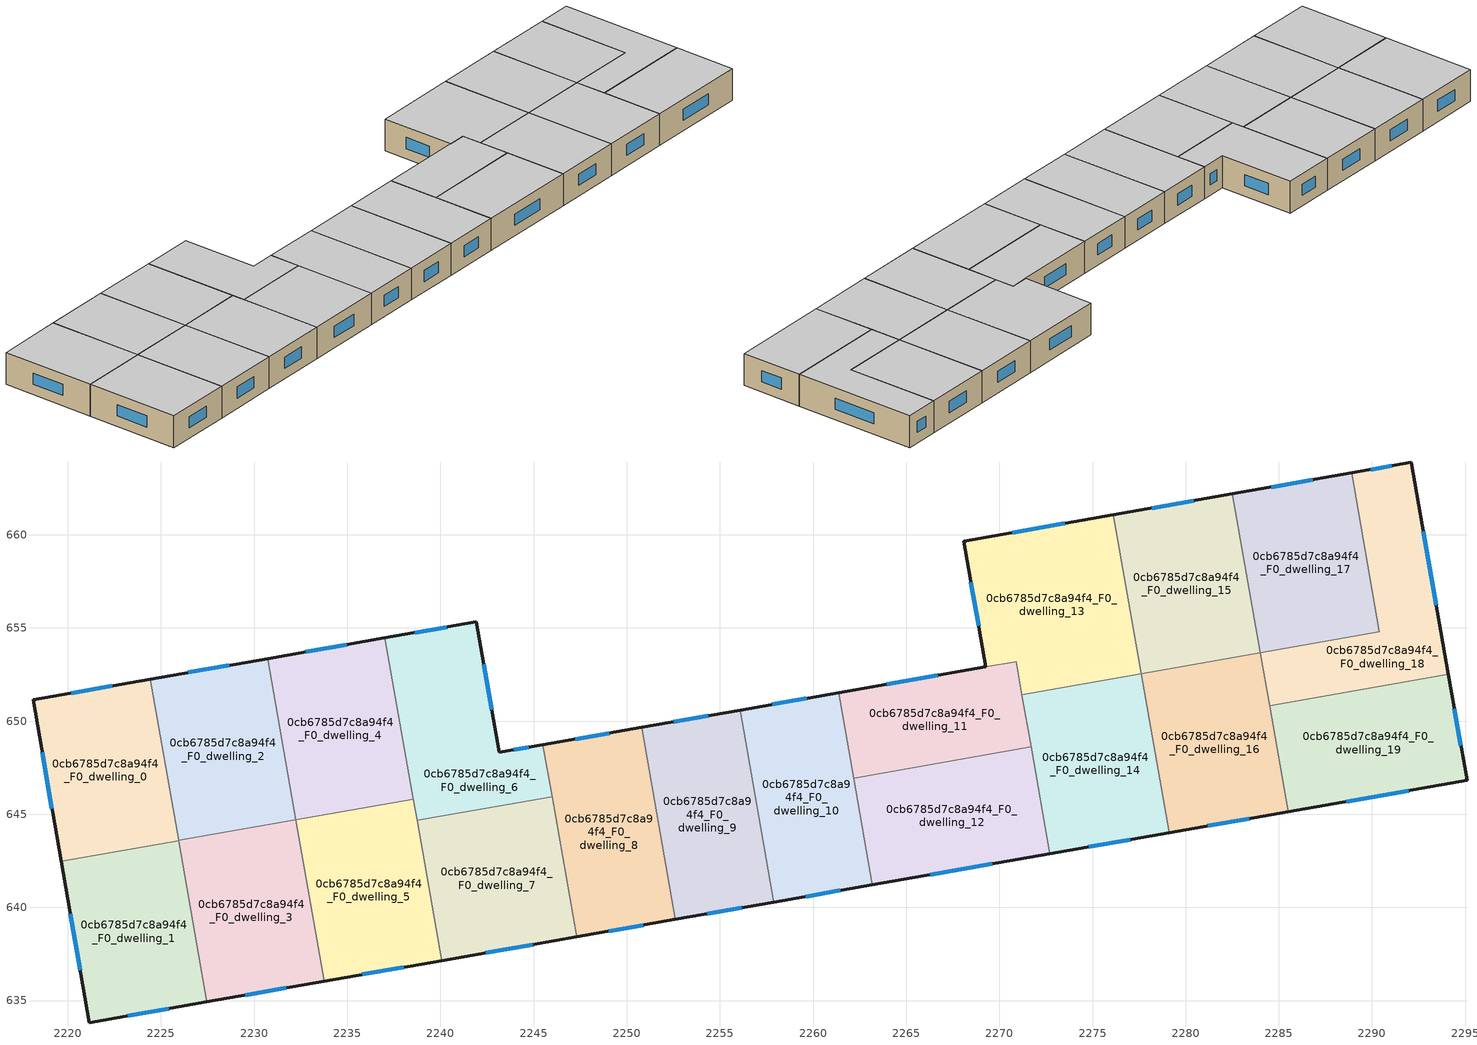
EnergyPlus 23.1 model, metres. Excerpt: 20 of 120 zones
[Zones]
0cb6785d7c8a94f4_F0_dwelling_0
 floor ground (EU_floor_Construction): 2224.42,652.25 2225.94,643.58 2219.64,642.48 2218.13,651.14 z0
 wall outside (EU_wall_Construction): 2224.42,652.25 2218.13,651.14 2219.64,642.48 z0:3
 wall to 0cb6785d7c8a94f4_F0_dwelling_1 (EU_wall_Construction): 2219.64,642.48 2225.94,643.58 z0:3
 wall to 0cb6785d7c8a94f4_F0_dwelling_2 (EU_wall_Construction): 2225.94,643.59 2224.42,652.25 z0:3
 wall to 0cb6785d7c8a94f4_F0_dwelling_3 (EU_wall_Construction): 2225.94,643.58 2225.94,643.59 z0:3
 window (EU_Window_Construction): 2218.62,648.32 2219.15,645.29 / 2222.38,651.89 2220.18,651.5 z0.98:2.02
 ceiling to 0cb6785d7c8a94f4_F1_dwelling_0 (EU_floor_Construction): 2225.94,643.58 2224.42,652.25 2218.13,651.14 2219.64,642.48 z3
0cb6785d7c8a94f4_F0_dwelling_1
 floor ground (EU_floor_Construction): 2225.94,643.58 2227.46,634.93 2221.15,633.82 2219.64,642.48 z0
 wall outside (EU_wall_Construction): 2219.64,642.48 2221.15,633.82 2227.46,634.93 z0:3
 wall to 0cb6785d7c8a94f4_F0_dwelling_3 (EU_wall_Construction): 2227.46,634.93 2225.94,643.58 z0:3
 window (EU_Window_Construction): 2220.13,639.66 2220.66,636.64 / 2223.2,634.18 2225.41,634.57 z0.98:2.02
 ceiling to 0cb6785d7c8a94f4_F1_dwelling_1 (EU_floor_Construction): 2227.46,634.93 2225.94,643.58 2219.64,642.48 2221.15,633.82 z3
0cb6785d7c8a94f4_F0_dwelling_10
 floor ground (EU_floor_Construction): 2261.38,651.53 2263.19,641.21 2257.9,640.28 2256.09,650.59 z0
 wall outside (EU_wall_Construction): 2261.38,651.53 2256.09,650.59 / 2257.9,640.28 2263.19,641.21 z0:3
 wall to 0cb6785d7c8a94f4_F0_dwelling_9 (EU_wall_Construction): 2256.09,650.59 2257.9,640.28 z0:3
 wall to 0cb6785d7c8a94f4_F0_dwelling_12 (EU_wall_Construction): 2263.19,641.21 2262.18,646.94 z0:3
 wall to 0cb6785d7c8a94f4_F0_dwelling_11 (EU_wall_Construction): 2262.18,646.95 2261.38,651.53 z0:3
 window (EU_Window_Construction): 2259.66,651.22 2257.81,650.9 / 2259.62,640.59 2261.47,640.91 z0.98:2.02
 ceiling to 0cb6785d7c8a94f4_F1_dwelling_10 (EU_floor_Construction): 2263.19,641.21 2261.38,651.53 2256.09,650.59 2257.9,640.28 z3
0cb6785d7c8a94f4_F0_dwelling_11
 floor ground (EU_floor_Construction): 2270.9,653.2 2271.7,648.62 2262.18,646.95 2261.38,651.53 z0
 wall outside (EU_wall_Construction): 2269.27,652.91 2261.38,651.53 z0:3
 wall to 0cb6785d7c8a94f4_F0_dwelling_13 (EU_wall_Construction): 2270.9,653.2 2269.27,652.91 / 2271.21,651.42 2270.9,653.19 z0:3
 wall to 0cb6785d7c8a94f4_F0_dwelling_12 (EU_wall_Construction): 2262.18,646.95 2271.7,648.62 z0:3
 wall to 0cb6785d7c8a94f4_F0_dwelling_14 (EU_wall_Construction): 2271.7,648.62 2271.21,651.42 z0:3
 window (EU_Window_Construction): 2266.7,652.46 2263.94,651.98 z0.98:2.02
 ceiling to 0cb6785d7c8a94f4_F1_dwelling_11 (EU_floor_Construction): 2271.7,648.62 2270.9,653.2 2261.38,651.53 2262.18,646.95 z3
0cb6785d7c8a94f4_F0_dwelling_12
 floor ground (EU_floor_Construction): 2271.7,648.62 2272.71,642.89 2263.19,641.21 2262.18,646.95 z0
 wall outside (EU_wall_Construction): 2263.19,641.21 2272.71,642.89 z0:3
 wall to 0cb6785d7c8a94f4_F0_dwelling_14 (EU_wall_Construction): 2272.71,642.89 2271.7,648.62 z0:3
 window (EU_Window_Construction): 2266.29,641.76 2269.61,642.34 z0.98:2.02
 ceiling to 0cb6785d7c8a94f4_F1_dwelling_12 (EU_floor_Construction): 2272.71,642.89 2271.7,648.62 2262.18,646.95 2263.19,641.21 z3
0cb6785d7c8a94f4_F0_dwelling_13
 floor ground (EU_floor_Construction): 2276.11,661.07 2277.61,652.54 2271.21,651.42 2270.9,653.2 2269.27,652.91 2268.09,659.66 z0
 wall outside (EU_wall_Construction): 2276.11,661.07 2268.09,659.66 2269.27,652.91 z0:3
 wall to 0cb6785d7c8a94f4_F0_dwelling_15 (EU_wall_Construction): 2277.61,652.54 2276.11,661.07 z0:3
 wall to 0cb6785d7c8a94f4_F0_dwelling_14 (EU_wall_Construction): 2271.21,651.42 2277.61,652.54 z0:3
 window (EU_Window_Construction): 2268.47,657.47 2268.89,655.11 / 2273.5,660.61 2270.7,660.12 z0.98:2.02
 ceiling to 0cb6785d7c8a94f4_F1_dwelling_13 (EU_floor_Construction): 2277.61,652.54 2276.11,661.07 2268.09,659.66 2269.27,652.91 2270.9,653.2 2271.21,651.42 z3
0cb6785d7c8a94f4_F0_dwelling_14
 floor ground (EU_floor_Construction): 2277.61,652.54 2279.11,644.01 2272.71,642.89 2271.21,651.42 z0
 wall outside (EU_wall_Construction): 2272.71,642.89 2279.11,644.01 z0:3
 wall to 0cb6785d7c8a94f4_F0_dwelling_16 (EU_wall_Construction): 2279.11,644.01 2277.61,652.54 z0:3
 window (EU_Window_Construction): 2274.79,643.25 2277.03,643.65 z0.98:2.02
 ceiling to 0cb6785d7c8a94f4_F1_dwelling_14 (EU_floor_Construction): 2279.11,644.01 2277.61,652.54 2271.21,651.42 2272.71,642.89 z3
0cb6785d7c8a94f4_F0_dwelling_15
 floor ground (EU_floor_Construction): 2282.51,662.2 2284.01,653.67 2277.61,652.54 2276.11,661.07 z0
 wall outside (EU_wall_Construction): 2282.51,662.2 2276.11,661.07 z0:3
 wall to 0cb6785d7c8a94f4_F0_dwelling_17 (EU_wall_Construction): 2284.01,653.67 2282.51,662.2 z0:3
 wall to 0cb6785d7c8a94f4_F0_dwelling_16 (EU_wall_Construction): 2277.61,652.54 2284.01,653.67 z0:3
 window (EU_Window_Construction): 2280.42,661.83 2278.19,661.44 z0.98:2.02
 ceiling to 0cb6785d7c8a94f4_F1_dwelling_15 (EU_floor_Construction): 2284.01,653.67 2282.51,662.2 2276.11,661.07 2277.61,652.54 z3
0cb6785d7c8a94f4_F0_dwelling_16
 floor ground (EU_floor_Construction): 2284.01,653.67 2285.5,645.13 2279.11,644.01 2277.61,652.54 z0
 wall outside (EU_wall_Construction): 2279.11,644.01 2285.5,645.13 z0:3
 wall to 0cb6785d7c8a94f4_F0_dwelling_19 (EU_wall_Construction): 2285.5,645.13 2284.5,650.82 z0:3
 wall to 0cb6785d7c8a94f4_F0_dwelling_18 (EU_wall_Construction): 2284.5,650.82 2284.01,653.67 z0:3
 window (EU_Window_Construction): 2281.19,644.38 2283.42,644.77 z0.98:2.02
 ceiling to 0cb6785d7c8a94f4_F1_dwelling_16 (EU_floor_Construction): 2285.5,645.13 2284.01,653.67 2277.61,652.54 2279.11,644.01 z3
0cb6785d7c8a94f4_F0_dwelling_17
 floor ground (EU_floor_Construction): 2288.9,663.32 2290.4,654.79 2284.01,653.67 2282.51,662.2 z0
 wall outside (EU_wall_Construction): 2288.9,663.32 2282.51,662.2 z0:3
 wall to 0cb6785d7c8a94f4_F0_dwelling_18 (EU_wall_Construction): 2284.01,653.67 2290.4,654.79 2288.9,663.32 z0:3
 window (EU_Window_Construction): 2286.82,662.95 2284.59,662.56 z0.98:2.02
 ceiling to 0cb6785d7c8a94f4_F1_dwelling_17 (EU_floor_Construction): 2290.4,654.79 2288.9,663.32 2282.51,662.2 2284.01,653.67 z3
0cb6785d7c8a94f4_F0_dwelling_18
 floor ground (EU_floor_Construction): 2292.1,663.88 2294.1,652.51 2284.5,650.82 2284.01,653.67 2290.4,654.79 2288.9,663.32 z0
 wall outside (EU_wall_Construction): 2294.1,652.51 2292.1,663.88 2288.9,663.32 z0:3
 wall to 0cb6785d7c8a94f4_F0_dwelling_19 (EU_wall_Construction): 2284.5,650.82 2294.1,652.51 z0:3
 window (EU_Window_Construction): 2291.06,663.7 2289.94,663.5 / 2293.45,656.21 2292.75,660.18 z0.98:2.02
 ceiling to 0cb6785d7c8a94f4_F1_dwelling_18 (EU_floor_Construction): 2294.1,652.51 2292.1,663.88 2288.9,663.32 2290.4,654.79 2284.01,653.67 2284.5,650.82 z3
0cb6785d7c8a94f4_F0_dwelling_19
 floor ground (EU_floor_Construction): 2294.1,652.51 2295.1,646.82 2285.5,645.13 2284.5,650.82 z0
 wall outside (EU_wall_Construction): 2285.5,645.13 2295.1,646.82 2294.1,652.51 z0:3
 window (EU_Window_Construction): 2294.77,648.67 2294.43,650.66 / 2288.62,645.68 2291.98,646.27 z0.98:2.02
 ceiling to 0cb6785d7c8a94f4_F1_dwelling_19 (EU_floor_Construction): 2295.1,646.82 2294.1,652.51 2284.5,650.82 2285.5,645.13 z3
0cb6785d7c8a94f4_F0_dwelling_2
 floor ground (EU_floor_Construction): 2230.72,653.36 2232.24,644.7 2225.94,643.59 2224.42,652.25 z0
 wall outside (EU_wall_Construction): 2230.72,653.36 2224.42,652.25 z0:3
 wall to 0cb6785d7c8a94f4_F0_dwelling_3 (EU_wall_Construction): 2225.94,643.59 2232.24,644.7 z0:3
 wall to 0cb6785d7c8a94f4_F0_dwelling_4 (EU_wall_Construction): 2232.24,644.7 2230.72,653.36 z0:3
 window (EU_Window_Construction): 2228.67,653 2226.47,652.61 z0.98:2.02
 ceiling to 0cb6785d7c8a94f4_F1_dwelling_2 (EU_floor_Construction): 2232.24,644.7 2230.72,653.36 2224.42,652.25 2225.94,643.59 z3
0cb6785d7c8a94f4_F0_dwelling_3
 floor ground (EU_floor_Construction): 2232.24,644.7 2233.77,636.04 2227.46,634.93 2225.94,643.59 z0
 wall outside (EU_wall_Construction): 2227.46,634.93 2233.77,636.04 z0:3
 wall to 0cb6785d7c8a94f4_F0_dwelling_5 (EU_wall_Construction): 2233.77,636.04 2232.24,644.7 z0:3
 window (EU_Window_Construction): 2229.51,635.29 2231.72,635.68 z0.98:2.02
 ceiling to 0cb6785d7c8a94f4_F1_dwelling_3 (EU_floor_Construction): 2233.77,636.04 2232.24,644.7 2225.94,643.59 2227.46,634.93 z3
0cb6785d7c8a94f4_F0_dwelling_4
 floor ground (EU_floor_Construction): 2237.02,654.47 2238.55,645.81 2232.24,644.7 2230.72,653.36 z0
 wall outside (EU_wall_Construction): 2237.02,654.47 2230.72,653.36 z0:3
 wall to 0cb6785d7c8a94f4_F0_dwelling_5 (EU_wall_Construction): 2232.24,644.7 2238.55,645.81 z0:3
 wall to 0cb6785d7c8a94f4_F0_dwelling_6 (EU_wall_Construction): 2238.55,645.81 2237.02,654.47 z0:3
 window (EU_Window_Construction): 2234.97,654.11 2232.77,653.72 z0.98:2.02
 ceiling to 0cb6785d7c8a94f4_F1_dwelling_4 (EU_floor_Construction): 2238.55,645.81 2237.02,654.47 2230.72,653.36 2232.24,644.7 z3
0cb6785d7c8a94f4_F0_dwelling_5
 floor ground (EU_floor_Construction): 2238.55,645.81 2240.07,637.15 2233.77,636.04 2232.24,644.7 z0
 wall outside (EU_wall_Construction): 2233.77,636.04 2240.07,637.15 z0:3
 wall to 0cb6785d7c8a94f4_F0_dwelling_7 (EU_wall_Construction): 2240.07,637.15 2238.74,644.68 z0:3
 wall to 0cb6785d7c8a94f4_F0_dwelling_6 (EU_wall_Construction): 2238.74,644.68 2238.55,645.81 z0:3
 window (EU_Window_Construction): 2235.82,636.4 2238.02,636.79 z0.98:2.02
 ceiling to 0cb6785d7c8a94f4_F1_dwelling_5 (EU_floor_Construction): 2240.07,637.15 2238.55,645.81 2232.24,644.7 2233.77,636.04 z3
0cb6785d7c8a94f4_F0_dwelling_6
 floor ground (EU_floor_Construction): 2241.93,655.33 2243.16,648.32 2245.5,648.74 2245.99,645.95 2238.74,644.68 2237.02,654.47 z0
 wall outside (EU_wall_Construction): 2245.5,648.74 2243.16,648.32 2241.93,655.33 2237.02,654.47 z0:3
 wall to 0cb6785d7c8a94f4_F0_dwelling_7 (EU_wall_Construction): 2238.74,644.68 2245.99,645.95 z0:3
 wall to 0cb6785d7c8a94f4_F0_dwelling_8 (EU_wall_Construction): 2245.99,645.95 2245.5,648.74 z0:3
 window (EU_Window_Construction): 2242.76,650.6 2242.33,653.05 / 2244.74,648.6 2243.92,648.46 / 2240.34,655.05 2238.62,654.75 z0.98:2.02
 ceiling to 0cb6785d7c8a94f4_F1_dwelling_6 (EU_floor_Construction): 2245.99,645.95 2245.5,648.74 2243.16,648.32 2241.93,655.33 2237.02,654.47 2238.74,644.68 z3
0cb6785d7c8a94f4_F0_dwelling_7
 floor ground (EU_floor_Construction): 2245.99,645.95 2247.32,638.42 2240.07,637.15 2238.74,644.68 z0
 wall outside (EU_wall_Construction): 2240.07,637.15 2247.32,638.42 z0:3
 wall to 0cb6785d7c8a94f4_F0_dwelling_8 (EU_wall_Construction): 2247.32,638.42 2245.99,645.95 z0:3
 window (EU_Window_Construction): 2242.43,637.56 2244.96,638.01 z0.98:2.02
 ceiling to 0cb6785d7c8a94f4_F1_dwelling_7 (EU_floor_Construction): 2247.32,638.42 2245.99,645.95 2238.74,644.68 2240.07,637.15 z3
0cb6785d7c8a94f4_F0_dwelling_8
 floor ground (EU_floor_Construction): 2250.8,649.67 2252.61,639.35 2247.32,638.42 2245.5,648.74 z0
 wall outside (EU_wall_Construction): 2250.8,649.67 2245.5,648.74 / 2247.32,638.42 2252.61,639.35 z0:3
 wall to 0cb6785d7c8a94f4_F0_dwelling_9 (EU_wall_Construction): 2252.61,639.35 2250.8,649.67 z0:3
 window (EU_Window_Construction): 2249.07,649.36 2247.22,649.04 / 2249.04,638.73 2250.89,639.05 z0.98:2.02
 ceiling to 0cb6785d7c8a94f4_F1_dwelling_8 (EU_floor_Construction): 2252.61,639.35 2250.8,649.67 2245.5,648.74 2247.32,638.42 z3
0cb6785d7c8a94f4_F0_dwelling_9
 floor ground (EU_floor_Construction): 2256.09,650.59 2257.9,640.28 2252.61,639.35 2250.8,649.67 z0
 wall outside (EU_wall_Construction): 2256.09,650.59 2250.8,649.67 / 2252.61,639.35 2257.9,640.28 z0:3
 window (EU_Window_Construction): 2254.37,650.29 2252.52,649.97 / 2254.33,639.66 2256.18,639.98 z0.98:2.02
 ceiling to 0cb6785d7c8a94f4_F1_dwelling_9 (EU_floor_Construction): 2257.9,640.28 2256.09,650.59 2250.8,649.67 2252.61,639.35 z3
[Building]
EU S2 Campaign: North Axis=0; Terrain=City; Solar Distribution=FullExterior
[Site:Location]
Bologna: Latitude=44.5; Longitude=11.25; Time Zone=1; Elevation=37
[SizingPeriod:WeatherFileDays]
AnnualSizingPeriod: Begin Month=1; Begin Day of Month=1; End Month=12; End Day of Month=31; Day of Week for Start Day=Monday; Use Weather File Daylight Saving Period=No; Use Weather File Rain and Snow Indicators=No
[MATERIAL]
EU_InternalMass_Material: Roughness=MediumRough; Thickness=0.1; Conductivity=1; Density=1800; Specific Heat=900; Thermal Absorptance=0.9; Solar Absorptance=0.7; Visible Absorptance=0.7
[MATERIAL:NOMASS] Roughness=MediumRough; Thermal Absorptance=0.9; Solar Absorptance=0.7; Visible Absorptance=0.7
Name | Thermal Resistance
EU_wall_NoMass | 0.905828
EU_floor_NoMass | 0.67114
[WINDOWMATERIAL:SIMPLEGLAZINGSYSTEM]
EU_Window_SimpleGlazing: UFactor=4.52486; Solar Heat Gain Coefficient=0.85; Visible Transmittance=0.85
[CONSTRUCTION]
EU_wall_Construction: EU_wall_NoMass
EU_floor_Construction: EU_floor_NoMass
EU_Window_Construction: EU_Window_SimpleGlazing
EU_InternalMass_Construction: EU_InternalMass_Material
[ZONE] Type=1; Multiplier=1; Ceiling Height=autocalculate; Floor Area=autocalculate; Part of Total Floor Area=Yes
Name | Volume
0cb6785d7c8a94f4_F0_dwelling_0; 0cb6785d7c8a94f4_F0_dwelling_17 | 168.755
0cb6785d7c8a94f4_F0_dwelling_1 | 168.751
0cb6785d7c8a94f4_F0_dwelling_10 | 168.738
0cb6785d7c8a94f4_F0_dwelling_11 | 134.859
0cb6785d7c8a94f4_F0_dwelling_12 | 168.763
0cb6785d7c8a94f4_F0_dwelling_13 | 202.646
0cb6785d7c8a94f4_F0_dwelling_14 | 168.728
0cb6785d7c8a94f4_F0_dwelling_15; 0cb6785d7c8a94f4_F0_dwelling_16; 0cb6785d7c8a94f4_F0_dwelling_8 | 168.754
0cb6785d7c8a94f4_F0_dwelling_18 | 168.752
0cb6785d7c8a94f4_F0_dwelling_19; 0cb6785d7c8a94f4_F0_dwelling_4 | 168.779
0cb6785d7c8a94f4_F0_dwelling_2 | 168.748
0cb6785d7c8a94f4_F0_dwelling_3; 0cb6785d7c8a94f4_F0_dwelling_7 | 168.746
0cb6785d7c8a94f4_F0_dwelling_5 | 168.785
0cb6785d7c8a94f4_F0_dwelling_6 | 168.75
0cb6785d7c8a94f4_F0_dwelling_9 | 168.769
[INTERNALMASS] Construction=EU_InternalMass_Construction
Name | Zone or ZoneList | Surface Area
0cb6785d7c8a94f4_F0_dwelling_0_EU_InternalMass | 0cb6785d7c8a94f4_F0_dwelling_0 | 56.2528
0cb6785d7c8a94f4_F0_dwelling_1_EU_InternalMass | 0cb6785d7c8a94f4_F0_dwelling_1 | 56.2507
0cb6785d7c8a94f4_F0_dwelling_2_EU_InternalMass | 0cb6785d7c8a94f4_F0_dwelling_2 | 56.249
0cb6785d7c8a94f4_F0_dwelling_3_EU_InternalMass | 0cb6785d7c8a94f4_F0_dwelling_3 | 56.2477
0cb6785d7c8a94f4_F0_dwelling_4_EU_InternalMass | 0cb6785d7c8a94f4_F0_dwelling_4 | 56.2577
0cb6785d7c8a94f4_F0_dwelling_5_EU_InternalMass | 0cb6785d7c8a94f4_F0_dwelling_5 | 56.2617
0cb6785d7c8a94f4_F0_dwelling_6_EU_InternalMass | 0cb6785d7c8a94f4_F0_dwelling_6 | 56.2505
0cb6785d7c8a94f4_F0_dwelling_7_EU_InternalMass | 0cb6785d7c8a94f4_F0_dwelling_7 | 56.2473
0cb6785d7c8a94f4_F0_dwelling_8_EU_InternalMass | 0cb6785d7c8a94f4_F0_dwelling_8 | 56.2516
0cb6785d7c8a94f4_F0_dwelling_9_EU_InternalMass | 0cb6785d7c8a94f4_F0_dwelling_9 | 56.2563
0cb6785d7c8a94f4_F0_dwelling_10_EU_InternalMass | 0cb6785d7c8a94f4_F0_dwelling_10 | 56.246
0cb6785d7c8a94f4_F0_dwelling_11_EU_InternalMass | 0cb6785d7c8a94f4_F0_dwelling_11 | 44.9536
0cb6785d7c8a94f4_F0_dwelling_12_EU_InternalMass | 0cb6785d7c8a94f4_F0_dwelling_12 | 56.257
0cb6785d7c8a94f4_F0_dwelling_13_EU_InternalMass | 0cb6785d7c8a94f4_F0_dwelling_13 | 67.5495
0cb6785d7c8a94f4_F0_dwelling_14_EU_InternalMass | 0cb6785d7c8a94f4_F0_dwelling_14 | 56.2428
0cb6785d7c8a94f4_F0_dwelling_15_EU_InternalMass | 0cb6785d7c8a94f4_F0_dwelling_15 | 56.2499
0cb6785d7c8a94f4_F0_dwelling_16_EU_InternalMass | 0cb6785d7c8a94f4_F0_dwelling_16 | 56.2516
0cb6785d7c8a94f4_F0_dwelling_17_EU_InternalMass | 0cb6785d7c8a94f4_F0_dwelling_17 | 56.2513
0cb6785d7c8a94f4_F0_dwelling_18_EU_InternalMass | 0cb6785d7c8a94f4_F0_dwelling_18 | 56.251
0cb6785d7c8a94f4_F0_dwelling_19_EU_InternalMass | 0cb6785d7c8a94f4_F0_dwelling_19 | 56.2589
[OTHEREQUIPMENT] Fuel Type=Electricity; Design Level Calculation Method=Watts/Area; Power per Zone Floor Area=1; Fraction Latent=0; Fraction Radiant=0; Fraction Lost=0; Carbon Dioxide Generation Rate=0; EndUse Subcategory=EU_Step8_InternalGains
Name | Zone or ZoneList or Space or SpaceList | Schedule
EU_Step8_InternalGain_0cb6785d7c8a94f4_F0_dwelling_0_f000 | 0cb6785d7c8a94f4_F0_dwelling_0 | EU_Step8_GainSchedule_0cb6785d7c8a94f4_F0_dwelling_0_f000
EU_Step8_InternalGain_0cb6785d7c8a94f4_F0_dwelling_1_f000 | 0cb6785d7c8a94f4_F0_dwelling_1 | EU_Step8_GainSchedule_0cb6785d7c8a94f4_F0_dwelling_1_f000
EU_Step8_InternalGain_0cb6785d7c8a94f4_F0_dwelling_2_f000 | 0cb6785d7c8a94f4_F0_dwelling_2 | EU_Step8_GainSchedule_0cb6785d7c8a94f4_F0_dwelling_2_f000
EU_Step8_InternalGain_0cb6785d7c8a94f4_F0_dwelling_3_f000 | 0cb6785d7c8a94f4_F0_dwelling_3 | EU_Step8_GainSchedule_0cb6785d7c8a94f4_F0_dwelling_3_f000
EU_Step8_InternalGain_0cb6785d7c8a94f4_F0_dwelling_4_f000 | 0cb6785d7c8a94f4_F0_dwelling_4 | EU_Step8_GainSchedule_0cb6785d7c8a94f4_F0_dwelling_4_f000
EU_Step8_InternalGain_0cb6785d7c8a94f4_F0_dwelling_5_f000 | 0cb6785d7c8a94f4_F0_dwelling_5 | EU_Step8_GainSchedule_0cb6785d7c8a94f4_F0_dwelling_5_f000
EU_Step8_InternalGain_0cb6785d7c8a94f4_F0_dwelling_6_f000 | 0cb6785d7c8a94f4_F0_dwelling_6 | EU_Step8_GainSchedule_0cb6785d7c8a94f4_F0_dwelling_6_f000
EU_Step8_InternalGain_0cb6785d7c8a94f4_F0_dwelling_7_f000 | 0cb6785d7c8a94f4_F0_dwelling_7 | EU_Step8_GainSchedule_0cb6785d7c8a94f4_F0_dwelling_7_f000
EU_Step8_InternalGain_0cb6785d7c8a94f4_F0_dwelling_8_f000 | 0cb6785d7c8a94f4_F0_dwelling_8 | EU_Step8_GainSchedule_0cb6785d7c8a94f4_F0_dwelling_8_f000
EU_Step8_InternalGain_0cb6785d7c8a94f4_F0_dwelling_9_f000 | 0cb6785d7c8a94f4_F0_dwelling_9 | EU_Step8_GainSchedule_0cb6785d7c8a94f4_F0_dwelling_9_f000
EU_Step8_InternalGain_0cb6785d7c8a94f4_F0_dwelling_10_f000 | 0cb6785d7c8a94f4_F0_dwelling_10 | EU_Step8_GainSchedule_0cb6785d7c8a94f4_F0_dwelling_10_f000
EU_Step8_InternalGain_0cb6785d7c8a94f4_F0_dwelling_11_f000 | 0cb6785d7c8a94f4_F0_dwelling_11 | EU_Step8_GainSchedule_0cb6785d7c8a94f4_F0_dwelling_11_f000
EU_Step8_InternalGain_0cb6785d7c8a94f4_F0_dwelling_12_f000 | 0cb6785d7c8a94f4_F0_dwelling_12 | EU_Step8_GainSchedule_0cb6785d7c8a94f4_F0_dwelling_12_f000
EU_Step8_InternalGain_0cb6785d7c8a94f4_F0_dwelling_13_f000 | 0cb6785d7c8a94f4_F0_dwelling_13 | EU_Step8_GainSchedule_0cb6785d7c8a94f4_F0_dwelling_13_f000
EU_Step8_InternalGain_0cb6785d7c8a94f4_F0_dwelling_14_f000 | 0cb6785d7c8a94f4_F0_dwelling_14 | EU_Step8_GainSchedule_0cb6785d7c8a94f4_F0_dwelling_14_f000
EU_Step8_InternalGain_0cb6785d7c8a94f4_F0_dwelling_15_f000 | 0cb6785d7c8a94f4_F0_dwelling_15 | EU_Step8_GainSchedule_0cb6785d7c8a94f4_F0_dwelling_15_f000
EU_Step8_InternalGain_0cb6785d7c8a94f4_F0_dwelling_16_f000 | 0cb6785d7c8a94f4_F0_dwelling_16 | EU_Step8_GainSchedule_0cb6785d7c8a94f4_F0_dwelling_16_f000
EU_Step8_InternalGain_0cb6785d7c8a94f4_F0_dwelling_17_f000 | 0cb6785d7c8a94f4_F0_dwelling_17 | EU_Step8_GainSchedule_0cb6785d7c8a94f4_F0_dwelling_17_f000
EU_Step8_InternalGain_0cb6785d7c8a94f4_F0_dwelling_18_f000 | 0cb6785d7c8a94f4_F0_dwelling_18 | EU_Step8_GainSchedule_0cb6785d7c8a94f4_F0_dwelling_18_f000
EU_Step8_InternalGain_0cb6785d7c8a94f4_F0_dwelling_19_f000 | 0cb6785d7c8a94f4_F0_dwelling_19 | EU_Step8_GainSchedule_0cb6785d7c8a94f4_F0_dwelling_19_f000
[ZONEVENTILATION:DESIGNFLOWRATE] Schedule=EU_AlwaysOn; Design Flow Rate Calculation Method=AirChanges/Hour; Air Changes per Hour=0.73129; Ventilation Type=Natural; Fan Pressure Rise=0; Fan Total Efficiency=1; Constant Term Coefficient=1; Temperature Term Coefficient=0; Velocity Term Coefficient=0; Velocity Squared Term Coefficient=0; Minimum Indoor Temperature=-100; Maximum Indoor Temperature=100; Delta Temperature=-100; Minimum Outdoor Temperature=-100; Maximum Outdoor Temperature=100; Maximum Wind Speed=40
Name | Zone or ZoneList or Space or SpaceList
EU_ConstantAir_0cb6785d7c8a94f4_F0_dwelling_0 | 0cb6785d7c8a94f4_F0_dwelling_0
EU_ConstantAir_0cb6785d7c8a94f4_F0_dwelling_1 | 0cb6785d7c8a94f4_F0_dwelling_1
EU_ConstantAir_0cb6785d7c8a94f4_F0_dwelling_2 | 0cb6785d7c8a94f4_F0_dwelling_2
EU_ConstantAir_0cb6785d7c8a94f4_F0_dwelling_3 | 0cb6785d7c8a94f4_F0_dwelling_3
EU_ConstantAir_0cb6785d7c8a94f4_F0_dwelling_4 | 0cb6785d7c8a94f4_F0_dwelling_4
EU_ConstantAir_0cb6785d7c8a94f4_F0_dwelling_5 | 0cb6785d7c8a94f4_F0_dwelling_5
EU_ConstantAir_0cb6785d7c8a94f4_F0_dwelling_6 | 0cb6785d7c8a94f4_F0_dwelling_6
EU_ConstantAir_0cb6785d7c8a94f4_F0_dwelling_7 | 0cb6785d7c8a94f4_F0_dwelling_7
EU_ConstantAir_0cb6785d7c8a94f4_F0_dwelling_8 | 0cb6785d7c8a94f4_F0_dwelling_8
EU_ConstantAir_0cb6785d7c8a94f4_F0_dwelling_9 | 0cb6785d7c8a94f4_F0_dwelling_9
EU_ConstantAir_0cb6785d7c8a94f4_F0_dwelling_10 | 0cb6785d7c8a94f4_F0_dwelling_10
EU_ConstantAir_0cb6785d7c8a94f4_F0_dwelling_11 | 0cb6785d7c8a94f4_F0_dwelling_11
EU_ConstantAir_0cb6785d7c8a94f4_F0_dwelling_12 | 0cb6785d7c8a94f4_F0_dwelling_12
EU_ConstantAir_0cb6785d7c8a94f4_F0_dwelling_13 | 0cb6785d7c8a94f4_F0_dwelling_13
EU_ConstantAir_0cb6785d7c8a94f4_F0_dwelling_14 | 0cb6785d7c8a94f4_F0_dwelling_14
EU_ConstantAir_0cb6785d7c8a94f4_F0_dwelling_15 | 0cb6785d7c8a94f4_F0_dwelling_15
EU_ConstantAir_0cb6785d7c8a94f4_F0_dwelling_16 | 0cb6785d7c8a94f4_F0_dwelling_16
EU_ConstantAir_0cb6785d7c8a94f4_F0_dwelling_17 | 0cb6785d7c8a94f4_F0_dwelling_17
EU_ConstantAir_0cb6785d7c8a94f4_F0_dwelling_18 | 0cb6785d7c8a94f4_F0_dwelling_18
EU_ConstantAir_0cb6785d7c8a94f4_F0_dwelling_19 | 0cb6785d7c8a94f4_F0_dwelling_19
[HVACTEMPLATE:THERMOSTAT] Constant Heating Setpoint=20; Constant Cooling Setpoint=50
EU_HeatOnly_0cb6785d7c8a94f4_F0_dwelling_0; EU_HeatOnly_0cb6785d7c8a94f4_F0_dwelling_1; EU_HeatOnly_0cb6785d7c8a94f4_F0_dwelling_2; EU_HeatOnly_0cb6785d7c8a94f4_F0_dwelling_3; EU_HeatOnly_0cb6785d7c8a94f4_F0_dwelling_4; EU_HeatOnly_0cb6785d7c8a94f4_F0_dwelling_5; EU_HeatOnly_0cb6785d7c8a94f4_F0_dwelling_6; EU_HeatOnly_0cb6785d7c8a94f4_F0_dwelling_7; EU_HeatOnly_0cb6785d7c8a94f4_F0_dwelling_8; EU_HeatOnly_0cb6785d7c8a94f4_F0_dwelling_9; EU_HeatOnly_0cb6785d7c8a94f4_F0_dwelling_10; EU_HeatOnly_0cb6785d7c8a94f4_F0_dwelling_11; EU_HeatOnly_0cb6785d7c8a94f4_F0_dwelling_12; EU_HeatOnly_0cb6785d7c8a94f4_F0_dwelling_13; EU_HeatOnly_0cb6785d7c8a94f4_F0_dwelling_14; EU_HeatOnly_0cb6785d7c8a94f4_F0_dwelling_15; EU_HeatOnly_0cb6785d7c8a94f4_F0_dwelling_16; EU_HeatOnly_0cb6785d7c8a94f4_F0_dwelling_17; EU_HeatOnly_0cb6785d7c8a94f4_F0_dwelling_18; EU_HeatOnly_0cb6785d7c8a94f4_F0_dwelling_19; EU_HeatOnly_0cb6785d7c8a94f4_F1_dwelling_0; EU_HeatOnly_0cb6785d7c8a94f4_F1_dwelling_1; EU_HeatOnly_0cb6785d7c8a94f4_F1_dwelling_2; EU_HeatOnly_0cb6785d7c8a94f4_F1_dwelling_3; EU_HeatOnly_0cb6785d7c8a94f4_F1_dwelling_4; EU_HeatOnly_0cb6785d7c8a94f4_F1_dwelling_5; EU_HeatOnly_0cb6785d7c8a94f4_F1_dwelling_6; EU_HeatOnly_0cb6785d7c8a94f4_F1_dwelling_7; EU_HeatOnly_0cb6785d7c8a94f4_F1_dwelling_8; EU_HeatOnly_0cb6785d7c8a94f4_F1_dwelling_9; EU_HeatOnly_0cb6785d7c8a94f4_F1_dwelling_10; EU_HeatOnly_0cb6785d7c8a94f4_F1_dwelling_11; EU_HeatOnly_0cb6785d7c8a94f4_F1_dwelling_12; EU_HeatOnly_0cb6785d7c8a94f4_F1_dwelling_13; EU_HeatOnly_0cb6785d7c8a94f4_F1_dwelling_14; EU_HeatOnly_0cb6785d7c8a94f4_F1_dwelling_15; EU_HeatOnly_0cb6785d7c8a94f4_F1_dwelling_16; EU_HeatOnly_0cb6785d7c8a94f4_F1_dwelling_17; EU_HeatOnly_0cb6785d7c8a94f4_F1_dwelling_18; EU_HeatOnly_0cb6785d7c8a94f4_F1_dwelling_19; EU_HeatOnly_0cb6785d7c8a94f4_F2_dwelling_0; EU_HeatOnly_0cb6785d7c8a94f4_F2_dwelling_1; EU_HeatOnly_0cb6785d7c8a94f4_F2_dwelling_2; EU_HeatOnly_0cb6785d7c8a94f4_F2_dwelling_3; EU_HeatOnly_0cb6785d7c8a94f4_F2_dwelling_4; EU_HeatOnly_0cb6785d7c8a94f4_F2_dwelling_5; EU_HeatOnly_0cb6785d7c8a94f4_F2_dwelling_6; EU_HeatOnly_0cb6785d7c8a94f4_F2_dwelling_7; EU_HeatOnly_0cb6785d7c8a94f4_F2_dwelling_8; EU_HeatOnly_0cb6785d7c8a94f4_F2_dwelling_9; EU_HeatOnly_0cb6785d7c8a94f4_F2_dwelling_10; EU_HeatOnly_0cb6785d7c8a94f4_F2_dwelling_11; EU_HeatOnly_0cb6785d7c8a94f4_F2_dwelling_12; EU_HeatOnly_0cb6785d7c8a94f4_F2_dwelling_13; EU_HeatOnly_0cb6785d7c8a94f4_F2_dwelling_14; EU_HeatOnly_0cb6785d7c8a94f4_F2_dwelling_15; EU_HeatOnly_0cb6785d7c8a94f4_F2_dwelling_16; EU_HeatOnly_0cb6785d7c8a94f4_F2_dwelling_17; EU_HeatOnly_0cb6785d7c8a94f4_F2_dwelling_18; EU_HeatOnly_0cb6785d7c8a94f4_F2_dwelling_19; EU_HeatOnly_0cb6785d7c8a94f4_F3_dwelling_0; EU_HeatOnly_0cb6785d7c8a94f4_F3_dwelling_1; EU_HeatOnly_0cb6785d7c8a94f4_F3_dwelling_2; EU_HeatOnly_0cb6785d7c8a94f4_F3_dwelling_3; EU_HeatOnly_0cb6785d7c8a94f4_F3_dwelling_4; EU_HeatOnly_0cb6785d7c8a94f4_F3_dwelling_5; EU_HeatOnly_0cb6785d7c8a94f4_F3_dwelling_6; EU_HeatOnly_0cb6785d7c8a94f4_F3_dwelling_7; EU_HeatOnly_0cb6785d7c8a94f4_F3_dwelling_8; EU_HeatOnly_0cb6785d7c8a94f4_F3_dwelling_9; EU_HeatOnly_0cb6785d7c8a94f4_F3_dwelling_10; EU_HeatOnly_0cb6785d7c8a94f4_F3_dwelling_11; EU_HeatOnly_0cb6785d7c8a94f4_F3_dwelling_12; EU_HeatOnly_0cb6785d7c8a94f4_F3_dwelling_13; EU_HeatOnly_0cb6785d7c8a94f4_F3_dwelling_14; EU_HeatOnly_0cb6785d7c8a94f4_F3_dwelling_15; EU_HeatOnly_0cb6785d7c8a94f4_F3_dwelling_16; EU_HeatOnly_0cb6785d7c8a94f4_F3_dwelling_17; EU_HeatOnly_0cb6785d7c8a94f4_F3_dwelling_18; EU_HeatOnly_0cb6785d7c8a94f4_F3_dwelling_19; EU_HeatOnly_0cb6785d7c8a94f4_F4_dwelling_0; EU_HeatOnly_0cb6785d7c8a94f4_F4_dwelling_1; EU_HeatOnly_0cb6785d7c8a94f4_F4_dwelling_2; EU_HeatOnly_0cb6785d7c8a94f4_F4_dwelling_3; EU_HeatOnly_0cb6785d7c8a94f4_F4_dwelling_4; EU_HeatOnly_0cb6785d7c8a94f4_F4_dwelling_5; EU_HeatOnly_0cb6785d7c8a94f4_F4_dwelling_6; EU_HeatOnly_0cb6785d7c8a94f4_F4_dwelling_7; EU_HeatOnly_0cb6785d7c8a94f4_F4_dwelling_8; EU_HeatOnly_0cb6785d7c8a94f4_F4_dwelling_9; EU_HeatOnly_0cb6785d7c8a94f4_F4_dwelling_10; EU_HeatOnly_0cb6785d7c8a94f4_F4_dwelling_11; EU_HeatOnly_0cb6785d7c8a94f4_F4_dwelling_12; EU_HeatOnly_0cb6785d7c8a94f4_F4_dwelling_13; EU_HeatOnly_0cb6785d7c8a94f4_F4_dwelling_14; EU_HeatOnly_0cb6785d7c8a94f4_F4_dwelling_15; EU_HeatOnly_0cb6785d7c8a94f4_F4_dwelling_16; EU_HeatOnly_0cb6785d7c8a94f4_F4_dwelling_17; EU_HeatOnly_0cb6785d7c8a94f4_F4_dwelling_18; EU_HeatOnly_0cb6785d7c8a94f4_F4_dwelling_19; EU_HeatOnly_0cb6785d7c8a94f4_F5_dwelling_0; EU_HeatOnly_0cb6785d7c8a94f4_F5_dwelling_1; EU_HeatOnly_0cb6785d7c8a94f4_F5_dwelling_2; EU_HeatOnly_0cb6785d7c8a94f4_F5_dwelling_3; EU_HeatOnly_0cb6785d7c8a94f4_F5_dwelling_4; EU_HeatOnly_0cb6785d7c8a94f4_F5_dwelling_5; EU_HeatOnly_0cb6785d7c8a94f4_F5_dwelling_6; EU_HeatOnly_0cb6785d7c8a94f4_F5_dwelling_7; EU_HeatOnly_0cb6785d7c8a94f4_F5_dwelling_8; EU_HeatOnly_0cb6785d7c8a94f4_F5_dwelling_9; EU_HeatOnly_0cb6785d7c8a94f4_F5_dwelling_10; EU_HeatOnly_0cb6785d7c8a94f4_F5_dwelling_11; EU_HeatOnly_0cb6785d7c8a94f4_F5_dwelling_12; EU_HeatOnly_0cb6785d7c8a94f4_F5_dwelling_13; EU_HeatOnly_0cb6785d7c8a94f4_F5_dwelling_14; EU_HeatOnly_0cb6785d7c8a94f4_F5_dwelling_15; EU_HeatOnly_0cb6785d7c8a94f4_F5_dwelling_16; EU_HeatOnly_0cb6785d7c8a94f4_F5_dwelling_17; EU_HeatOnly_0cb6785d7c8a94f4_F5_dwelling_18; EU_HeatOnly_0cb6785d7c8a94f4_F5_dwelling_19
[HVACTEMPLATE:ZONE:IDEALLOADSAIRSYSTEM] System Availability Schedule=EU_AlwaysOn; Maximum Heating Supply Air Temperature=50; Minimum Cooling Supply Air Temperature=13; Maximum Heating Supply Air Humidity Ratio=0.0156; Minimum Cooling Supply Air Humidity Ratio=0.0077; Heating Limit=NoLimit; Cooling Limit=NoLimit; Heating Availability Schedule=EU_AlwaysOn; Cooling Availability Schedule=EU_CoolingOff; Dehumidification Control Type=ConstantSensibleHeatRatio; Cooling Sensible Heat Ratio=0.7; Dehumidification Setpoint=60; Humidification Control Type=None; Humidification Setpoint=30; Outdoor Air Method=None; Outdoor Air Flow Rate per Person=0.00944; Outdoor Air Flow Rate per Zone Floor Area=0; Outdoor Air Flow Rate per Zone=0; Demand Controlled Ventilation Type=None; Outdoor Air Economizer Type=NoEconomizer; Heat Recovery Type=None; Sensible Heat Recovery Effectiveness=0.7; Latent Heat Recovery Effectiveness=0.65
Name | Template Thermostat
0cb6785d7c8a94f4_F0_dwelling_0 | EU_HeatOnly_0cb6785d7c8a94f4_F0_dwelling_0
0cb6785d7c8a94f4_F0_dwelling_1 | EU_HeatOnly_0cb6785d7c8a94f4_F0_dwelling_1
0cb6785d7c8a94f4_F0_dwelling_2 | EU_HeatOnly_0cb6785d7c8a94f4_F0_dwelling_2
0cb6785d7c8a94f4_F0_dwelling_3 | EU_HeatOnly_0cb6785d7c8a94f4_F0_dwelling_3
0cb6785d7c8a94f4_F0_dwelling_4 | EU_HeatOnly_0cb6785d7c8a94f4_F0_dwelling_4
0cb6785d7c8a94f4_F0_dwelling_5 | EU_HeatOnly_0cb6785d7c8a94f4_F0_dwelling_5
0cb6785d7c8a94f4_F0_dwelling_6 | EU_HeatOnly_0cb6785d7c8a94f4_F0_dwelling_6
0cb6785d7c8a94f4_F0_dwelling_7 | EU_HeatOnly_0cb6785d7c8a94f4_F0_dwelling_7
0cb6785d7c8a94f4_F0_dwelling_8 | EU_HeatOnly_0cb6785d7c8a94f4_F0_dwelling_8
0cb6785d7c8a94f4_F0_dwelling_9 | EU_HeatOnly_0cb6785d7c8a94f4_F0_dwelling_9
0cb6785d7c8a94f4_F0_dwelling_10 | EU_HeatOnly_0cb6785d7c8a94f4_F0_dwelling_10
0cb6785d7c8a94f4_F0_dwelling_11 | EU_HeatOnly_0cb6785d7c8a94f4_F0_dwelling_11
0cb6785d7c8a94f4_F0_dwelling_12 | EU_HeatOnly_0cb6785d7c8a94f4_F0_dwelling_12
0cb6785d7c8a94f4_F0_dwelling_13 | EU_HeatOnly_0cb6785d7c8a94f4_F0_dwelling_13
0cb6785d7c8a94f4_F0_dwelling_14 | EU_HeatOnly_0cb6785d7c8a94f4_F0_dwelling_14
0cb6785d7c8a94f4_F0_dwelling_15 | EU_HeatOnly_0cb6785d7c8a94f4_F0_dwelling_15
0cb6785d7c8a94f4_F0_dwelling_16 | EU_HeatOnly_0cb6785d7c8a94f4_F0_dwelling_16
0cb6785d7c8a94f4_F0_dwelling_17 | EU_HeatOnly_0cb6785d7c8a94f4_F0_dwelling_17
0cb6785d7c8a94f4_F0_dwelling_18 | EU_HeatOnly_0cb6785d7c8a94f4_F0_dwelling_18
0cb6785d7c8a94f4_F0_dwelling_19 | EU_HeatOnly_0cb6785d7c8a94f4_F0_dwelling_19
[SIZING:ZONE] Zone Cooling Design Supply Air Temperature Input Method=SupplyAirTemperature; Zone Cooling Design Supply Air Temperature=13; Zone Heating Design Supply Air Temperature Input Method=SupplyAirTemperature; Zone Heating Design Supply Air Temperature=50; Zone Cooling Design Supply Air Humidity Ratio=0.008; Zone Heating Design Supply Air Humidity Ratio=0.008; Cooling Design Air Flow Method=DesignDay; Cooling Design Air Flow Rate=0; Cooling Minimum Air Flow per Zone Floor Area=0.000762; Cooling Minimum Air Flow=0; Cooling Minimum Air Flow Fraction=0.2; Heating Design Air Flow Method=DesignDay; Heating Design Air Flow Rate=0; Heating Maximum Air Flow per Zone Floor Area=0.002032; Heating Maximum Air Flow=0.141576; Heating Maximum Air Flow Fraction=0.3; Account for Dedicated Outdoor Air System=No; Dedicated Outdoor Air System Control Strategy=NeutralSupplyAir; Dedicated Outdoor Air Low Setpoint Temperature for Design=autosize; Dedicated Outdoor Air High Setpoint Temperature for Design=autosize; Zone Load Sizing Method=Sensible Load Only No Latent Load; Zone Latent Cooling Design Supply Air Humidity Ratio Input Method=HumidityRatioDifference; Zone Cooling Design Supply Air Humidity Ratio Difference=0.005; Zone Latent Heating Design Supply Air Humidity Ratio Input Method=HumidityRatioDifference; Zone Humidification Design Supply Air Humidity Ratio Difference=0.005
0cb6785d7c8a94f4_F0_dwelling_0; 0cb6785d7c8a94f4_F0_dwelling_1; 0cb6785d7c8a94f4_F0_dwelling_2; 0cb6785d7c8a94f4_F0_dwelling_3; 0cb6785d7c8a94f4_F0_dwelling_4; 0cb6785d7c8a94f4_F0_dwelling_5; 0cb6785d7c8a94f4_F0_dwelling_6; 0cb6785d7c8a94f4_F0_dwelling_7; 0cb6785d7c8a94f4_F0_dwelling_8; 0cb6785d7c8a94f4_F0_dwelling_9; 0cb6785d7c8a94f4_F0_dwelling_10; 0cb6785d7c8a94f4_F0_dwelling_11; 0cb6785d7c8a94f4_F0_dwelling_12; 0cb6785d7c8a94f4_F0_dwelling_13; 0cb6785d7c8a94f4_F0_dwelling_14; 0cb6785d7c8a94f4_F0_dwelling_15; 0cb6785d7c8a94f4_F0_dwelling_16; 0cb6785d7c8a94f4_F0_dwelling_17; 0cb6785d7c8a94f4_F0_dwelling_18; 0cb6785d7c8a94f4_F0_dwelling_19
[SCHEDULE:CONSTANT]
Name | Hourly Value
EU_AlwaysOn | 1
EU_CoolingOff | 0
[SCHEDULE:FILE] Column Number=1; Rows to Skip at Top=0; Number of Hours of Data=8760; Column Separator=Comma; Interpolate to Timestep=No; Minutes per Item=60; Adjust Schedule for Daylight Savings=Yes
Name | File
EU_Step8_GainSchedule_0cb6785d7c8a94f4_F0_dwelling_0_f000 | ../../schedules/0cb6785d7c8a94f4/0cb6785d7c8a94f4_F0_dwelling_0_f000_gain.csv
EU_Step8_GainSchedule_0cb6785d7c8a94f4_F0_dwelling_1_f000 | ../../schedules/0cb6785d7c8a94f4/0cb6785d7c8a94f4_F0_dwelling_1_f000_gain.csv
EU_Step8_GainSchedule_0cb6785d7c8a94f4_F0_dwelling_2_f000 | ../../schedules/0cb6785d7c8a94f4/0cb6785d7c8a94f4_F0_dwelling_2_f000_gain.csv
EU_Step8_GainSchedule_0cb6785d7c8a94f4_F0_dwelling_3_f000 | ../../schedules/0cb6785d7c8a94f4/0cb6785d7c8a94f4_F0_dwelling_3_f000_gain.csv
EU_Step8_GainSchedule_0cb6785d7c8a94f4_F0_dwelling_4_f000 | ../../schedules/0cb6785d7c8a94f4/0cb6785d7c8a94f4_F0_dwelling_4_f000_gain.csv
EU_Step8_GainSchedule_0cb6785d7c8a94f4_F0_dwelling_5_f000 | ../../schedules/0cb6785d7c8a94f4/0cb6785d7c8a94f4_F0_dwelling_5_f000_gain.csv
EU_Step8_GainSchedule_0cb6785d7c8a94f4_F0_dwelling_6_f000 | ../../schedules/0cb6785d7c8a94f4/0cb6785d7c8a94f4_F0_dwelling_6_f000_gain.csv
EU_Step8_GainSchedule_0cb6785d7c8a94f4_F0_dwelling_7_f000 | ../../schedules/0cb6785d7c8a94f4/0cb6785d7c8a94f4_F0_dwelling_7_f000_gain.csv
EU_Step8_GainSchedule_0cb6785d7c8a94f4_F0_dwelling_8_f000 | ../../schedules/0cb6785d7c8a94f4/0cb6785d7c8a94f4_F0_dwelling_8_f000_gain.csv
EU_Step8_GainSchedule_0cb6785d7c8a94f4_F0_dwelling_9_f000 | ../../schedules/0cb6785d7c8a94f4/0cb6785d7c8a94f4_F0_dwelling_9_f000_gain.csv
EU_Step8_GainSchedule_0cb6785d7c8a94f4_F0_dwelling_10_f000 | ../../schedules/0cb6785d7c8a94f4/0cb6785d7c8a94f4_F0_dwelling_10_f000_gain.csv
EU_Step8_GainSchedule_0cb6785d7c8a94f4_F0_dwelling_11_f000 | ../../schedules/0cb6785d7c8a94f4/0cb6785d7c8a94f4_F0_dwelling_11_f000_gain.csv
EU_Step8_GainSchedule_0cb6785d7c8a94f4_F0_dwelling_12_f000 | ../../schedules/0cb6785d7c8a94f4/0cb6785d7c8a94f4_F0_dwelling_12_f000_gain.csv
EU_Step8_GainSchedule_0cb6785d7c8a94f4_F0_dwelling_13_f000 | ../../schedules/0cb6785d7c8a94f4/0cb6785d7c8a94f4_F0_dwelling_13_f000_gain.csv
EU_Step8_GainSchedule_0cb6785d7c8a94f4_F0_dwelling_14_f000 | ../../schedules/0cb6785d7c8a94f4/0cb6785d7c8a94f4_F0_dwelling_14_f000_gain.csv
EU_Step8_GainSchedule_0cb6785d7c8a94f4_F0_dwelling_15_f000 | ../../schedules/0cb6785d7c8a94f4/0cb6785d7c8a94f4_F0_dwelling_15_f000_gain.csv
EU_Step8_GainSchedule_0cb6785d7c8a94f4_F0_dwelling_16_f000 | ../../schedules/0cb6785d7c8a94f4/0cb6785d7c8a94f4_F0_dwelling_16_f000_gain.csv
EU_Step8_GainSchedule_0cb6785d7c8a94f4_F0_dwelling_17_f000 | ../../schedules/0cb6785d7c8a94f4/0cb6785d7c8a94f4_F0_dwelling_17_f000_gain.csv
EU_Step8_GainSchedule_0cb6785d7c8a94f4_F0_dwelling_18_f000 | ../../schedules/0cb6785d7c8a94f4/0cb6785d7c8a94f4_F0_dwelling_18_f000_gain.csv
EU_Step8_GainSchedule_0cb6785d7c8a94f4_F0_dwelling_19_f000 | ../../schedules/0cb6785d7c8a94f4/0cb6785d7c8a94f4_F0_dwelling_19_f000_gain.csv
